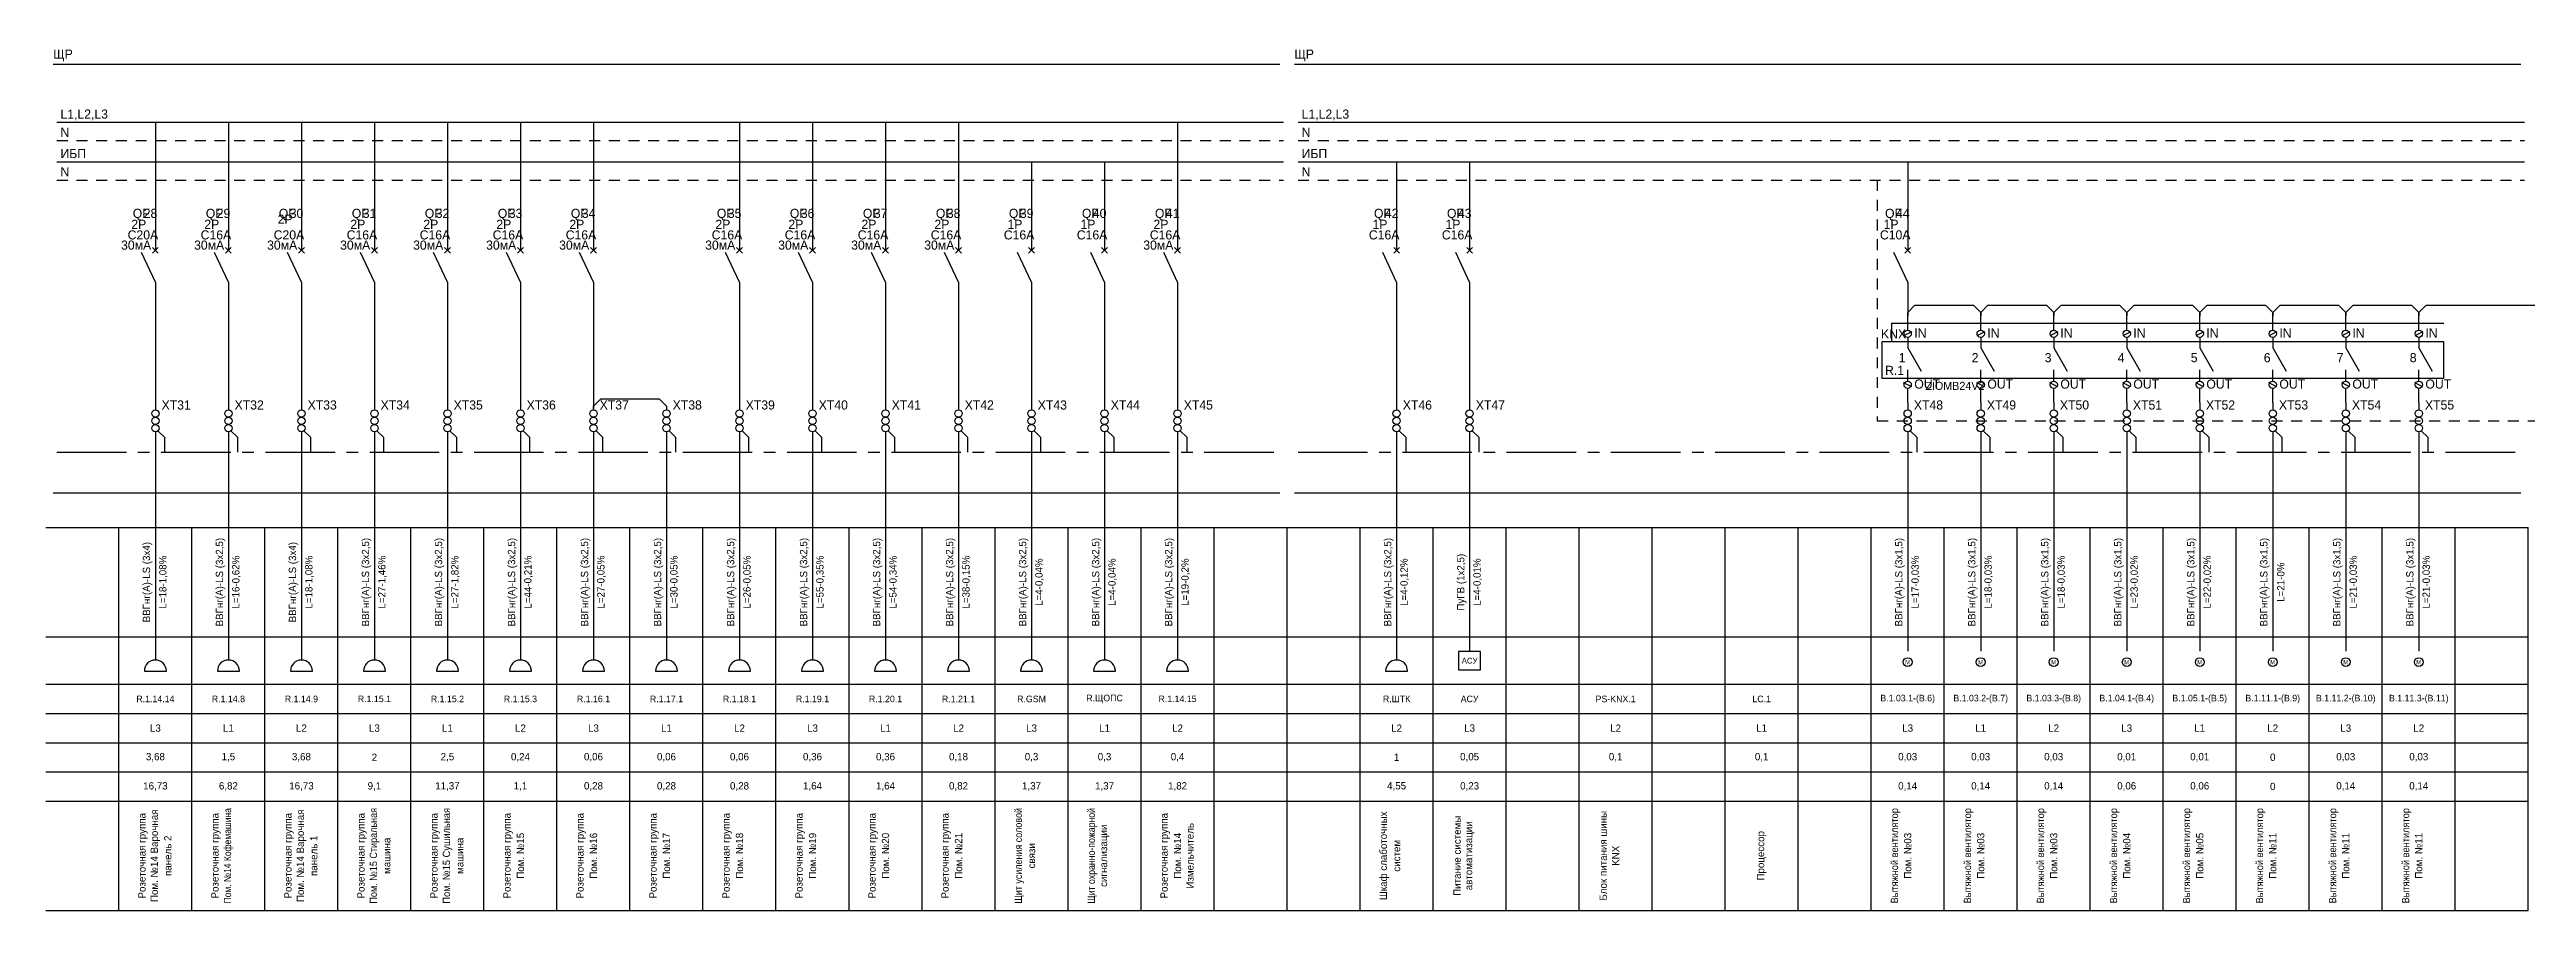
# Model space of a CAD drawing. Header units: millimetres. Extents: x 2497 to 11797, y 1522 to 1758.
# Drawn here: x 3518 to 4197, y 1522 to 1758 of the extents above; entities that cross this region are included whole.
import ezdxf
from ezdxf.enums import TextEntityAlignment as Align

# ---------------------------------------------------------------- set-up
doc = ezdxf.new("R2010")
doc.units = ezdxf.units.MM
doc.linetypes.add('CENTER2', pattern=[28.575, 19.05, -3.175, 3.175, -3.175])
doc.linetypes.add('JIS_02_0.7', pattern=[1.35, 0.75, -0.6])
for name, color, linetype in [('SX_BLOCKS', 7, 'Continuous'), ('SX_BOUND', 8, 'Continuous'), ('SX_KNX', 1, 'Continuous'), ('SX_LINES', 7, 'Continuous'), ('SX_N', 4, 'JIS_02_0.7'), ('SX_PE', 3, 'CENTER2'), ('SX_TABLE', 7, 'Continuous'), ('SX_TEXT', 7, 'Continuous')]:
    doc.layers.add(name, color=color, linetype=linetype)
doc.styles.add('UNC_GOST_Scheme', font='txt')

# ---------------------------------------------------------------- blocks, each defined once
blk = doc.blocks.new('SX_TCOL')
for p, q in [((-10, 105), (10, 105)), ((10, 0), (10, 105)), ((-10, 75), (10, 75)), ((-10, 62), (10, 62)), ((-10, 54), (10, 54)), ((-10, 46), (10, 46)), ((-10, 38), (10, 38)), ((-10, 30), (10, 30)), ((-10, 0), (10, 0))]:
    blk.add_line(p, q)
at = {"style": 'UNC_GOST_Scheme'}
for tag, p in [('CAB1', (-2.2, 90)), ('CAB2', (2.2, 90)), ('NAME1', (-3.4, 15)), ('NAME2', (0, 15)), ('NAME3', (3.4, 15))]:
    blk.add_attdef(tag, text='', height=2, rotation=90, dxfattribs=at).set_placement(p, align=Align.MIDDLE)
for tag, height, p in [('LINE', 1.8, (0, 58)), ('PH', 2, (0, 50)), ('POW', 2, (0, 42)), ('CUR', 2, (0, 34))]:
    blk.add_attdef(tag, text='', height=height, dxfattribs=at).set_placement(p, align=Align.MIDDLE)
blk = doc.blocks.new('SX_QF')
for p, q in [((0, -45), (-3.8, -36.9)), ((-0.8, -37.1), (0.8, -35.5)), ((-0.8, -35.5), (0.8, -37.1)), ((0, -45), (0, -54.3))]:
    blk.add_line(p, q)
at = {"style": 'UNC_GOST_Scheme'}
blk.add_text('QF', height=2.5, dxfattribs=at).set_placement((-6.2, -27.4))
for tag, p in [('N', (-3.2, -27.4)), ('MA', (-9.4, -36.1)), ('A', (-7.6, -33.3)), ('P', (-6.6, -30.4))]:
    blk.add_attdef(tag, p, '', height=2.5, dxfattribs=at)
blk = doc.blocks.new('SX_XT')
at = {"color": 30}
blk.add_circle((0, -1), 1, dxfattribs=at)
at = {"color": 5}
blk.add_circle((0, -3), 1, dxfattribs=at)
at = {"color": 3}
blk.add_circle((0, -5), 1, dxfattribs=at)
at = {"style": 'UNC_GOST_Scheme'}
blk.add_attdef('N', (1.7, 0.1), '', height=2.5, dxfattribs=at)
blk = doc.blocks.new('SX_U_SOCKET')
for p, q in [((0, 0), (0, -3.8)), ((-3, -6.77), (3, -6.77))]:
    blk.add_line(p, q)
blk.add_arc((0, -6.77), 3, 0, 180)
blk = doc.blocks.new('SX_U_BOX')
for p, q in [((3, 2.5), (-3, 2.5)), ((-3, 2.5), (-3, -2.5)), ((0, 6.5), (0, 2.5)), ((3, -2.5), (3, 2.5)), ((-3, -2.5), (3, -2.5))]:
    blk.add_line(p, q)
at = {"style": 'UNC_GOST_Scheme'}
blk.add_attdef('CODE', text='', height=1.6, dxfattribs=at).set_placement((0, 0), align=Align.MIDDLE)
blk = doc.blocks.new('SX_CH')
for p, q in [((0, 19.84), (0, 23.7)), ((1.1, 19.4), (-1.1, 18.28)), ((0, 17.84), (0, 14.96)), ((0, 14.96), (3.69, 8.57)), ((0, 5.86), (0, 8.96)), ((1.1, 4.3), (-1.1, 5.42)), ((0, 0), (0, 3.86))]:
    blk.add_line(p, q)
for centre in [(0, 18.84), (0, 4.86)]:
    blk.add_circle(centre, 1)
at = {"style": 'UNC_GOST_Scheme'}
for s, p in [('IN', (1.82, 17.78)), ('OUT', (1.82, 3.8))]:
    blk.add_text(s, height=2.5, dxfattribs=at).set_placement(p)
blk.add_attdef('CH', text='', height=2.5, dxfattribs=at).set_placement((-0.6, 11.02), align=Align.RIGHT)
blk = doc.blocks.new('SX_U_M')
blk.add_circle((0, 0), 1.2)
at = {"style": 'UNC_GOST_Scheme'}
blk.add_text('M', height=1.2, dxfattribs=at).set_placement((0, 0), align=Align.MIDDLE)

msp = doc.modelspace()

# ---------------------------------------------------------------- linework, layer by layer
at = {"layer": 'SX_BOUND'}
for p, q in [((3519.18, 1754.46), (3855.18, 1754.46)), ((3859.18, 1754.46), (4195.18, 1754.46)), ((3519.18, 1636.96), (3855.18, 1636.96)), ((3859.18, 1636.96), (4195.18, 1636.96))]:
    msp.add_line(p, q, dxfattribs=at)
at = {"layer": 'SX_KNX'}
for p, q in [((4022.88, 1678.37), (4022.88, 1683.46)), ((4022.88, 1683.46), (4174.08, 1683.46))]:
    msp.add_line(p, q, dxfattribs=at)
at = {"layer": 'SX_LINES'}
for p, q in [((3520.18, 1738.51), (3856.18, 1738.51)), ((3547.18, 1738.51), (3547.18, 1703.4)), ((3567.18, 1738.51), (3567.18, 1703.4)), ((3587.18, 1738.51), (3587.18, 1703.4)), ((3607.18, 1738.51), (3607.18, 1703.4)), ((3627.18, 1738.51), (3627.18, 1703.4)), ((3647.18, 1738.51), (3647.18, 1703.4)), ((3667.18, 1738.51), (3667.18, 1703.4)), ((3707.18, 1738.51), (3707.18, 1703.4)), ((3727.18, 1738.51), (3727.18, 1703.4)), ((3747.18, 1738.51), (3747.18, 1703.4)), ((3767.18, 1738.51), (3767.18, 1703.4)), ((3827.18, 1738.51), (3827.18, 1703.4)), ((3860.18, 1738.51), (4196.18, 1738.51)), ((3520.18, 1727.68), (3856.18, 1727.68)), ((3787.18, 1727.68), (3787.18, 1703.4)), ((3807.18, 1727.68), (3807.18, 1703.4)), ((3860.18, 1727.68), (4196.18, 1727.68)), ((3887.18, 1727.68), (3887.18, 1703.4)), ((3907.18, 1727.68), (3907.18, 1703.4)), ((4027.18, 1727.68), (4027.18, 1703.4)), ((3547.18, 1685.42), (3547.18, 1659.68)), ((3567.18, 1685.42), (3567.18, 1659.68)), ((3587.18, 1685.42), (3587.18, 1659.68)), ((3607.18, 1685.42), (3607.18, 1659.68)), ((3627.18, 1685.42), (3627.18, 1659.68)), ((3647.18, 1685.42), (3647.18, 1659.68)), ((3667.18, 1685.42), (3667.18, 1659.68)), ((3707.18, 1685.42), (3707.18, 1659.68)), ((3727.18, 1685.42), (3727.18, 1659.68)), ((3747.18, 1685.42), (3747.18, 1659.68)), ((3767.18, 1685.42), (3767.18, 1659.68)), ((3787.18, 1685.42), (3787.18, 1659.68)), ((3807.18, 1685.42), (3807.18, 1659.68)), ((3827.18, 1685.42), (3827.18, 1659.68)), ((3887.18, 1685.42), (3887.18, 1659.68)), ((3907.18, 1685.42), (3907.18, 1659.68)), ((4027.18, 1686.42), (4029.18, 1688.42)), ((4027.18, 1685.42), (4027.18, 1686.42)), ((4029.18, 1688.42), (4045.18, 1688.42)), ((4045.18, 1688.42), (4047.18, 1686.42)), ((4047.18, 1686.42), (4049.18, 1688.42)), ((4047.18, 1686.42), (4047.18, 1685.42)), ((4047.18, 1685.42), (4047.18, 1686.42)), ((4049.18, 1688.42), (4065.18, 1688.42)), ((4065.18, 1688.42), (4067.18, 1686.42)), ((4067.18, 1686.42), (4069.18, 1688.42)), ((4067.18, 1686.42), (4067.18, 1685.42)), ((4067.18, 1685.42), (4067.18, 1686.42)), ((4069.18, 1688.42), (4085.18, 1688.42)), ((4085.18, 1688.42), (4087.18, 1686.42)), ((4087.18, 1686.42), (4089.18, 1688.42)), ((4087.18, 1686.42), (4087.18, 1685.42)), ((4087.18, 1685.42), (4087.18, 1686.42)), ((4089.18, 1688.42), (4105.18, 1688.42)), ((4105.18, 1688.42), (4107.18, 1686.42)), ((4107.18, 1686.42), (4109.18, 1688.42)), ((4107.18, 1686.42), (4107.18, 1685.42)), ((4107.18, 1685.42), (4107.18, 1686.42)), ((4109.18, 1688.42), (4125.18, 1688.42)), ((4125.18, 1688.42), (4127.18, 1686.42)), ((4127.18, 1686.42), (4129.18, 1688.42)), ((4127.18, 1686.42), (4127.18, 1685.42)), ((4127.18, 1685.42), (4127.18, 1686.42)), ((4129.18, 1688.42), (4145.18, 1688.42)), ((4145.18, 1688.42), (4147.18, 1686.42)), ((4147.18, 1686.42), (4149.18, 1688.42)), ((4147.18, 1686.42), (4147.18, 1685.42)), ((4147.18, 1685.42), (4147.18, 1686.42)), ((4149.18, 1688.42), (4165.18, 1688.42)), ((4165.18, 1688.42), (4167.18, 1686.42)), ((4167.18, 1686.42), (4169.18, 1688.42)), ((4167.18, 1686.42), (4167.18, 1685.42)), ((4167.18, 1685.42), (4167.18, 1686.42)), ((4169.18, 1688.42), (4205.18, 1688.42)), ((4174.08, 1678.37), (4020.08, 1678.37)), ((4020.08, 1678.37), (4020.08, 1668.37)), ((4174.08, 1668.37), (4174.08, 1678.37)), ((3667.18, 1660.68), (3669.18, 1662.68)), ((3669.18, 1662.68), (3685.18, 1662.68)), ((3685.18, 1662.68), (3687.18, 1660.68)), ((4020.08, 1668.37), (4174.08, 1668.37)), ((3667.18, 1659.68), (3667.18, 1660.68)), ((3687.18, 1660.68), (3687.18, 1659.68)), ((4027.18, 1661.72), (4027.18, 1659.68)), ((4047.18, 1661.72), (4047.18, 1659.68)), ((4067.18, 1661.72), (4067.18, 1659.68)), ((4087.18, 1661.72), (4087.18, 1659.68)), ((4107.18, 1661.72), (4107.18, 1659.68)), ((4127.18, 1661.72), (4127.18, 1659.68)), ((4147.18, 1661.72), (4147.18, 1659.68)), ((4167.18, 1661.72), (4167.18, 1659.68)), ((3547.18, 1653.68), (3547.18, 1594.87)), ((3567.18, 1653.68), (3567.18, 1594.87)), ((3587.18, 1653.68), (3587.18, 1594.87)), ((3607.18, 1653.68), (3607.18, 1594.87)), ((3627.18, 1653.68), (3627.18, 1594.87)), ((3647.18, 1653.68), (3647.18, 1594.87)), ((3667.18, 1653.68), (3667.18, 1594.87)), ((3687.18, 1653.68), (3687.18, 1594.87)), ((3707.18, 1653.68), (3707.18, 1594.87)), ((3727.18, 1653.68), (3727.18, 1594.87)), ((3747.18, 1653.68), (3747.18, 1594.87)), ((3767.18, 1653.68), (3767.18, 1594.87)), ((3787.18, 1653.68), (3787.18, 1594.87)), ((3807.18, 1653.68), (3807.18, 1594.87)), ((3827.18, 1653.68), (3827.18, 1594.87)), ((3887.18, 1653.68), (3887.18, 1594.87)), ((3907.18, 1653.68), (3907.18, 1597.46)), ((4027.18, 1653.68), (4027.18, 1593.56)), ((4047.18, 1653.68), (4047.18, 1593.56)), ((4067.18, 1653.68), (4067.18, 1593.56)), ((4087.18, 1653.68), (4087.18, 1593.56)), ((4107.18, 1653.68), (4107.18, 1593.56)), ((4127.18, 1653.68), (4127.18, 1593.56)), ((4147.18, 1653.68), (4147.18, 1593.56)), ((4167.18, 1653.68), (4167.18, 1593.56))]:
    msp.add_line(p, q, dxfattribs=at)
at = {"layer": 'SX_N', "ltscale": 4}
for p, q in [((3520.18, 1733.51), (3856.18, 1733.51)), ((3860.18, 1733.51), (4196.18, 1733.51)), ((3520.18, 1722.68), (3856.18, 1722.68)), ((3860.18, 1722.68), (4196.18, 1722.68)), ((4018.82, 1722.68), (4018.82, 1656.68)), ((4018.82, 1656.68), (4247.18, 1656.68))]:
    msp.add_line(p, q, dxfattribs=at)
at = {"layer": 'SX_PE'}
for p, q in [((3547.88, 1653.98), (3549.68, 1652.18)), ((3549.68, 1652.18), (3549.68, 1648.06)), ((3567.88, 1653.98), (3569.68, 1652.18)), ((3569.68, 1652.18), (3569.68, 1648.06)), ((3587.88, 1653.98), (3589.68, 1652.18)), ((3589.68, 1652.18), (3589.68, 1648.06)), ((3607.88, 1653.98), (3609.68, 1652.18)), ((3609.68, 1652.18), (3609.68, 1648.06)), ((3627.88, 1653.98), (3629.68, 1652.18)), ((3629.68, 1652.18), (3629.68, 1648.06)), ((3647.88, 1653.98), (3649.68, 1652.18)), ((3649.68, 1652.18), (3649.68, 1648.06)), ((3667.88, 1653.98), (3669.68, 1652.18)), ((3669.68, 1652.18), (3669.68, 1648.06)), ((3687.88, 1653.98), (3689.68, 1652.18)), ((3689.68, 1652.18), (3689.68, 1648.06)), ((3707.88, 1653.98), (3709.68, 1652.18)), ((3709.68, 1652.18), (3709.68, 1648.06)), ((3727.88, 1653.98), (3729.68, 1652.18)), ((3729.68, 1652.18), (3729.68, 1648.06)), ((3747.88, 1653.98), (3749.68, 1652.18)), ((3749.68, 1652.18), (3749.68, 1648.06)), ((3767.88, 1653.98), (3769.68, 1652.18)), ((3769.68, 1652.18), (3769.68, 1648.06)), ((3787.88, 1653.98), (3789.68, 1652.18)), ((3789.68, 1652.18), (3789.68, 1648.06)), ((3807.88, 1653.98), (3809.68, 1652.18)), ((3809.68, 1652.18), (3809.68, 1648.06)), ((3827.88, 1653.98), (3829.68, 1652.18)), ((3829.68, 1652.18), (3829.68, 1648.06)), ((3887.88, 1653.98), (3889.68, 1652.18)), ((3889.68, 1652.18), (3889.68, 1648.06)), ((3907.88, 1653.98), (3909.68, 1652.18)), ((3909.68, 1652.18), (3909.68, 1648.06)), ((4027.88, 1653.98), (4029.68, 1652.18)), ((4029.68, 1652.18), (4029.68, 1648.06)), ((4047.88, 1653.98), (4049.68, 1652.18)), ((4049.68, 1652.18), (4049.68, 1648.06)), ((4067.88, 1653.98), (4069.68, 1652.18)), ((4069.68, 1652.18), (4069.68, 1648.06)), ((4087.88, 1653.98), (4089.68, 1652.18)), ((4089.68, 1652.18), (4089.68, 1648.06)), ((4107.88, 1653.98), (4109.68, 1652.18)), ((4109.68, 1652.18), (4109.68, 1648.06)), ((4127.88, 1653.98), (4129.68, 1652.18)), ((4129.68, 1652.18), (4129.68, 1648.06)), ((4147.88, 1653.98), (4149.68, 1652.18)), ((4149.68, 1652.18), (4149.68, 1648.06)), ((4167.88, 1653.98), (4169.68, 1652.18)), ((4169.68, 1652.18), (4169.68, 1648.06)), ((3520.18, 1648.06), (3856.18, 1648.06)), ((3860.18, 1648.06), (4196.18, 1648.06))]:
    msp.add_line(p, q, dxfattribs=at)

# ---------------------------------------------------------------- block references
at = {"layer": 'SX_BLOCKS'}
for name, p, values in [('SX_QF', (3547.18, 1739.7), {'N': '28', 'P': '2P', 'A': 'С20А', 'MA': '30мА'}), ('SX_QF', (3567.18, 1739.7), {'N': '29', 'P': '2P', 'A': 'С16А', 'MA': '30мА'}), ('SX_QF', (3607.18, 1739.7), {'N': '31', 'P': '2P', 'A': 'С16А', 'MA': '30мА'}), ('SX_QF', (3627.18, 1739.7), {'N': '32', 'P': '2P', 'A': 'С16А', 'MA': '30мА'}), ('SX_QF', (3647.18, 1739.7), {'N': '33', 'P': '2P', 'A': 'С16А', 'MA': '30мА'}), ('SX_QF', (3667.18, 1739.7), {'N': '34', 'P': '2P', 'A': 'С16А', 'MA': '30мА'}), ('SX_QF', (3707.18, 1739.7), {'N': '35', 'P': '2P', 'A': 'С16А', 'MA': '30мА'}), ('SX_QF', (3727.18, 1739.7), {'N': '36', 'P': '2P', 'A': 'С16А', 'MA': '30мА'}), ('SX_QF', (3747.18, 1739.7), {'N': '37', 'P': '2P', 'A': 'С16А', 'MA': '30мА'}), ('SX_QF', (3767.18, 1739.7), {'N': '38', 'P': '2P', 'A': 'С16А', 'MA': '30мА'}), ('SX_QF', (3787.18, 1739.7), {'N': '39', 'P': '1P', 'A': 'С16А'}), ('SX_QF', (3807.18, 1739.7), {'N': '40', 'P': '1P', 'A': 'С16А'}), ('SX_QF', (3827.18, 1739.7), {'N': '41', 'P': '2P', 'A': 'С16А', 'MA': '30мА'}), ('SX_QF', (3887.18, 1739.7), {'N': '42', 'P': '1P', 'A': 'С16А'}), ('SX_QF', (3907.18, 1739.7), {'N': '43', 'P': '1P', 'A': 'С16А'}), ('SX_QF', (4027.18, 1739.7), {'N': '44', 'P': '1P', 'A': 'С10А'}), ('SX_CH', (4027.18, 1661.72), {'CH': '1'}), ('SX_CH', (4047.18, 1661.72), {'CH': '2'}), ('SX_CH', (4067.18, 1661.72), {'CH': '3'}), ('SX_CH', (4087.18, 1661.72), {'CH': '4'}), ('SX_CH', (4107.18, 1661.72), {'CH': '5'}), ('SX_CH', (4127.18, 1661.72), {'CH': '6'}), ('SX_CH', (4147.18, 1661.72), {'CH': '7'}), ('SX_CH', (4167.18, 1661.72), {'CH': '8'}), ('SX_XT', (3547.18, 1659.68), {'N': 'XT31'}), ('SX_XT', (3567.18, 1659.68), {'N': 'XT32'}), ('SX_XT', (3587.18, 1659.68), {'N': 'XT33'}), ('SX_XT', (3607.18, 1659.68), {'N': 'XT34'}), ('SX_XT', (3627.18, 1659.68), {'N': 'XT35'}), ('SX_XT', (3647.18, 1659.68), {'N': 'XT36'}), ('SX_XT', (3667.18, 1659.68), {'N': 'XT37'}), ('SX_XT', (3687.18, 1659.68), {'N': 'XT38'}), ('SX_XT', (3707.18, 1659.68), {'N': 'XT39'}), ('SX_XT', (3727.18, 1659.68), {'N': 'XT40'}), ('SX_XT', (3747.18, 1659.68), {'N': 'XT41'}), ('SX_XT', (3767.18, 1659.68), {'N': 'XT42'}), ('SX_XT', (3787.18, 1659.68), {'N': 'XT43'}), ('SX_XT', (3807.18, 1659.68), {'N': 'XT44'}), ('SX_XT', (3827.18, 1659.68), {'N': 'XT45'}), ('SX_XT', (3887.18, 1659.68), {'N': 'XT46'}), ('SX_XT', (3907.18, 1659.68), {'N': 'XT47'}), ('SX_XT', (4027.18, 1659.68), {'N': 'XT48'}), ('SX_XT', (4047.18, 1659.68), {'N': 'XT49'}), ('SX_XT', (4067.18, 1659.68), {'N': 'XT50'}), ('SX_XT', (4087.18, 1659.68), {'N': 'XT51'}), ('SX_XT', (4107.18, 1659.68), {'N': 'XT52'}), ('SX_XT', (4127.18, 1659.68), {'N': 'XT53'}), ('SX_XT', (4147.18, 1659.68), {'N': 'XT54'}), ('SX_XT', (4167.18, 1659.68), {'N': 'XT55'})]:
    msp.add_blockref(name, p, dxfattribs=at).add_auto_attribs(values)
ref = msp.add_blockref('SX_QF', (3587.18, 1739.7), dxfattribs=at)
ref.add_attrib('N', '30', (3583.98, 1712.3), dxfattribs={"layer": '0', "height": 2.5, "style": 'UNC_GOST_Scheme'})
ref.add_attrib('P', '2P', (3580.68, 1710.7), dxfattribs={"layer": '0', "height": 2.5, "style": 'UNC_GOST_Scheme'})
ref.add_attrib('A', 'С20А', (3579.58, 1706.4), dxfattribs={"layer": '0', "height": 2.5, "style": 'UNC_GOST_Scheme'})
ref.add_attrib('MA', '30мА', (3577.78, 1703.6), dxfattribs={"layer": '0', "height": 2.5, "style": 'UNC_GOST_Scheme'})
for p in [(3547.18, 1594.87), (3567.18, 1594.87), (3587.18, 1594.87), (3607.18, 1594.87), (3627.18, 1594.87), (3647.18, 1594.87), (3667.18, 1594.87), (3687.18, 1594.87), (3707.18, 1594.87), (3727.18, 1594.87), (3747.18, 1594.87), (3767.18, 1594.87), (3787.18, 1594.87), (3807.18, 1594.87), (3827.18, 1594.87), (3887.18, 1594.87)]:
    msp.add_blockref('SX_U_SOCKET', p, dxfattribs=at)
at = {"layer": 'SX_BLOCKS', "color": 244, "true_color": 0x991b1e}
msp.add_blockref('SX_U_BOX', (3907.18, 1590.96), dxfattribs=at).add_auto_attribs({'CODE': 'АСУ'})
for p in [(4027.18, 1590.56), (4047.18, 1590.56), (4067.18, 1590.56), (4087.18, 1590.56), (4107.18, 1590.56), (4127.18, 1590.56), (4147.18, 1590.56), (4167.18, 1590.56)]:
    msp.add_blockref('SX_U_M', p, dxfattribs=at)
at = {"layer": 'SX_TABLE'}
for p in [(3527.18, 1522.46), (3847.18, 1522.46), (3867.18, 1522.46), (3927.18, 1522.46), (3967.18, 1522.46), (4007.18, 1522.46), (4187.18, 1522.46)]:
    msp.add_blockref('SX_TCOL', p, dxfattribs=at)
for p, values in [((3547.18, 1522.46), {'NAME1': 'Розеточная группа', 'NAME2': 'Пом. №14 Варочная', 'NAME3': 'панель 2', 'CUR': '16,73', 'POW': '3,68', 'PH': 'L3', 'LINE': 'R.1.14.14', 'CAB1': 'ВВГнг(А)-LS (3х4)', 'CAB2': 'L=18-1,08%'}), ((3587.18, 1522.46), {'NAME1': 'Розеточная группа', 'NAME2': 'Пом. №14 Варочная', 'NAME3': 'панель 1', 'CUR': '16,73', 'POW': '3,68', 'PH': 'L2', 'LINE': 'R.1.14.9', 'CAB1': 'ВВГнг(А)-LS (3х4)', 'CAB2': 'L=18-1,08%'}), ((3647.18, 1522.46), {'NAME1': 'Розеточная группа', 'NAME2': 'Пом. №15', 'CUR': '1,1', 'POW': '0,24', 'PH': 'L2', 'LINE': 'R.1.15.3', 'CAB1': 'ВВГнг(А)-LS (3х2,5)', 'CAB2': 'L=44-0,21%'}), ((3667.18, 1522.46), {'NAME1': 'Розеточная группа', 'NAME2': 'Пом. №16', 'CUR': '0,28', 'POW': '0,06', 'PH': 'L3', 'LINE': 'R.1.16.1', 'CAB1': 'ВВГнг(А)-LS (3х2,5)', 'CAB2': 'L=27-0,05%'}), ((3687.18, 1522.46), {'NAME1': 'Розеточная группа', 'NAME2': 'Пом. №17', 'CUR': '0,28', 'POW': '0,06', 'PH': 'L1', 'LINE': 'R.1.17.1', 'CAB1': 'ВВГнг(А)-LS (3х2,5)', 'CAB2': 'L=30-0,05%'}), ((3707.18, 1522.46), {'NAME1': 'Розеточная группа', 'NAME2': 'Пом. №18', 'CUR': '0,28', 'POW': '0,06', 'PH': 'L2', 'LINE': 'R.1.18.1', 'CAB1': 'ВВГнг(А)-LS (3х2,5)', 'CAB2': 'L=26-0,05%'}), ((3727.18, 1522.46), {'NAME1': 'Розеточная группа', 'NAME2': 'Пом. №19', 'CUR': '1,64', 'POW': '0,36', 'PH': 'L3', 'LINE': 'R.1.19.1', 'CAB1': 'ВВГнг(А)-LS (3х2,5)', 'CAB2': 'L=55-0,35%'}), ((3747.18, 1522.46), {'NAME1': 'Розеточная группа', 'NAME2': 'Пом. №20', 'CUR': '1,64', 'POW': '0,36', 'PH': 'L1', 'LINE': 'R.1.20.1', 'CAB1': 'ВВГнг(А)-LS (3х2,5)', 'CAB2': 'L=54-0,34%'}), ((3767.18, 1522.46), {'NAME1': 'Розеточная группа', 'NAME2': 'Пом. №21', 'CUR': '0,82', 'POW': '0,18', 'PH': 'L2', 'LINE': 'R.1.21.1', 'CAB1': 'ВВГнг(А)-LS (3х2,5)', 'CAB2': 'L=38-0,15%'}), ((3827.18, 1522.46), {'NAME1': 'Розеточная группа', 'NAME2': 'Пом. №14', 'NAME3': 'Измельчитель', 'CUR': '1,82', 'POW': '0,4', 'PH': 'L2', 'LINE': 'R.1.14.15', 'CAB1': 'ВВГнг(А)-LS (3х2,5)', 'CAB2': 'L=19-0,2%'}), ((3887.18, 1522.46), {'NAME1': 'Шкаф слаботочных', 'NAME2': 'систем', 'CUR': '4,55', 'POW': '1', 'PH': 'L2', 'LINE': 'R.ШТК', 'CAB1': 'ВВГнг(А)-LS (3х2,5)', 'CAB2': 'L=4-0,12%'}), ((3907.18, 1522.46), {'NAME1': 'Питание системы', 'NAME2': 'автоматизации', 'CUR': '0,23', 'POW': '0,05', 'PH': 'L3', 'LINE': 'АСУ', 'CAB1': 'ПуГВ (1х2,5)', 'CAB2': 'L=4-0,01%'}), ((3947.18, 1522.46), {'NAME1': 'Блок питания шины', 'NAME2': 'KNX', 'POW': '0,1', 'PH': 'L2', 'LINE': 'PS-KNX.1'}), ((3987.18, 1522.46), {'NAME2': 'Процессор', 'POW': '0,1', 'PH': 'L1', 'LINE': 'LC.1'})]:
    msp.add_blockref('SX_TCOL', p, dxfattribs=at).add_auto_attribs(values)
ref = msp.add_blockref('SX_TCOL', (3567.18, 1522.46), dxfattribs=at)
ref.add_attrib('NAME1', 'Розеточная группа', dxfattribs={"layer": '0', "height": 2, "rotation": 90, "style": 'UNC_GOST_Scheme'}).set_placement((3563.78, 1537.46), align=Align.MIDDLE)
ref.add_attrib('NAME2', 'Пом. №14 Кофемашина', dxfattribs={"layer": '0', "height": 2, "rotation": 90, "style": 'UNC_GOST_Scheme', "width": 0.871313}).set_placement((3567.18, 1537.46), align=Align.MIDDLE)
ref.add_attrib('CUR', '6,82', dxfattribs={"layer": '0', "height": 2, "style": 'UNC_GOST_Scheme'}).set_placement((3567.18, 1556.46), align=Align.MIDDLE)
ref.add_attrib('POW', '1,5', dxfattribs={"layer": '0', "height": 2, "style": 'UNC_GOST_Scheme'}).set_placement((3567.18, 1564.46), align=Align.MIDDLE)
ref.add_attrib('PH', 'L1', dxfattribs={"layer": '0', "height": 2, "style": 'UNC_GOST_Scheme'}).set_placement((3567.18, 1572.46), align=Align.MIDDLE)
ref.add_attrib('LINE', 'R.1.14.8', dxfattribs={"layer": '0', "height": 1.8, "style": 'UNC_GOST_Scheme'}).set_placement((3567.18, 1580.46), align=Align.MIDDLE)
ref.add_attrib('CAB1', 'ВВГнг(А)-LS (3х2,5)', dxfattribs={"layer": '0', "height": 2, "rotation": 90, "style": 'UNC_GOST_Scheme'}).set_placement((3564.98, 1612.46), align=Align.MIDDLE)
ref.add_attrib('CAB2', 'L=16-0,62%', dxfattribs={"layer": '0', "height": 2, "rotation": 90, "style": 'UNC_GOST_Scheme'}).set_placement((3569.38, 1612.46), align=Align.MIDDLE)
ref = msp.add_blockref('SX_TCOL', (3607.18, 1522.46), dxfattribs=at)
ref.add_attrib('NAME1', 'Розеточная группа', dxfattribs={"layer": '0', "height": 2, "rotation": 90, "style": 'UNC_GOST_Scheme'}).set_placement((3603.78, 1537.46), align=Align.MIDDLE)
ref.add_attrib('NAME2', 'Пом. №15 Стиральная', dxfattribs={"layer": '0', "height": 2, "rotation": 90, "style": 'UNC_GOST_Scheme', "width": 0.925548}).set_placement((3607.18, 1537.46), align=Align.MIDDLE)
ref.add_attrib('NAME3', 'машина', dxfattribs={"layer": '0', "height": 2, "rotation": 90, "style": 'UNC_GOST_Scheme'}).set_placement((3610.58, 1537.46), align=Align.MIDDLE)
ref.add_attrib('CUR', '9,1', dxfattribs={"layer": '0', "height": 2, "style": 'UNC_GOST_Scheme'}).set_placement((3607.18, 1556.46), align=Align.MIDDLE)
ref.add_attrib('POW', '2', dxfattribs={"layer": '0', "height": 2, "style": 'UNC_GOST_Scheme'}).set_placement((3607.18, 1564.46), align=Align.MIDDLE)
ref.add_attrib('PH', 'L3', dxfattribs={"layer": '0', "height": 2, "style": 'UNC_GOST_Scheme'}).set_placement((3607.18, 1572.46), align=Align.MIDDLE)
ref.add_attrib('LINE', 'R.1.15.1', dxfattribs={"layer": '0', "height": 1.8, "style": 'UNC_GOST_Scheme'}).set_placement((3607.18, 1580.46), align=Align.MIDDLE)
ref.add_attrib('CAB1', 'ВВГнг(А)-LS (3х2,5)', dxfattribs={"layer": '0', "height": 2, "rotation": 90, "style": 'UNC_GOST_Scheme'}).set_placement((3604.98, 1612.46), align=Align.MIDDLE)
ref.add_attrib('CAB2', 'L=27-1,46%', dxfattribs={"layer": '0', "height": 2, "rotation": 90, "style": 'UNC_GOST_Scheme'}).set_placement((3609.38, 1612.46), align=Align.MIDDLE)
ref = msp.add_blockref('SX_TCOL', (3627.18, 1522.46), dxfattribs=at)
ref.add_attrib('NAME1', 'Розеточная группа', dxfattribs={"layer": '0', "height": 2, "rotation": 90, "style": 'UNC_GOST_Scheme'}).set_placement((3623.78, 1537.46), align=Align.MIDDLE)
ref.add_attrib('NAME2', 'Пом. №15 Сушильная', dxfattribs={"layer": '0', "height": 2, "rotation": 90, "style": 'UNC_GOST_Scheme', "width": 0.949938}).set_placement((3627.18, 1537.46), align=Align.MIDDLE)
ref.add_attrib('NAME3', 'машина', dxfattribs={"layer": '0', "height": 2, "rotation": 90, "style": 'UNC_GOST_Scheme'}).set_placement((3630.58, 1537.46), align=Align.MIDDLE)
ref.add_attrib('CUR', '11,37', dxfattribs={"layer": '0', "height": 2, "style": 'UNC_GOST_Scheme'}).set_placement((3627.18, 1556.46), align=Align.MIDDLE)
ref.add_attrib('POW', '2,5', dxfattribs={"layer": '0', "height": 2, "style": 'UNC_GOST_Scheme'}).set_placement((3627.18, 1564.46), align=Align.MIDDLE)
ref.add_attrib('PH', 'L1', dxfattribs={"layer": '0', "height": 2, "style": 'UNC_GOST_Scheme'}).set_placement((3627.18, 1572.46), align=Align.MIDDLE)
ref.add_attrib('LINE', 'R.1.15.2', dxfattribs={"layer": '0', "height": 1.8, "style": 'UNC_GOST_Scheme'}).set_placement((3627.18, 1580.46), align=Align.MIDDLE)
ref.add_attrib('CAB1', 'ВВГнг(А)-LS (3х2,5)', dxfattribs={"layer": '0', "height": 2, "rotation": 90, "style": 'UNC_GOST_Scheme'}).set_placement((3624.98, 1612.46), align=Align.MIDDLE)
ref.add_attrib('CAB2', 'L=27-1,82%', dxfattribs={"layer": '0', "height": 2, "rotation": 90, "style": 'UNC_GOST_Scheme'}).set_placement((3629.38, 1612.46), align=Align.MIDDLE)
ref = msp.add_blockref('SX_TCOL', (3787.18, 1522.46), dxfattribs=at)
ref.add_attrib('NAME1', 'Щит усиления соловой', dxfattribs={"layer": '0', "height": 2, "rotation": 90, "style": 'UNC_GOST_Scheme', "width": 0.91536}).set_placement((3783.78, 1537.46), align=Align.MIDDLE)
ref.add_attrib('NAME2', 'связи', dxfattribs={"layer": '0', "height": 2, "rotation": 90, "style": 'UNC_GOST_Scheme'}).set_placement((3787.18, 1537.46), align=Align.MIDDLE)
ref.add_attrib('CUR', '1,37', dxfattribs={"layer": '0', "height": 2, "style": 'UNC_GOST_Scheme'}).set_placement((3787.18, 1556.46), align=Align.MIDDLE)
ref.add_attrib('POW', '0,3', dxfattribs={"layer": '0', "height": 2, "style": 'UNC_GOST_Scheme'}).set_placement((3787.18, 1564.46), align=Align.MIDDLE)
ref.add_attrib('PH', 'L3', dxfattribs={"layer": '0', "height": 2, "style": 'UNC_GOST_Scheme'}).set_placement((3787.18, 1572.46), align=Align.MIDDLE)
ref.add_attrib('LINE', 'R.GSM', dxfattribs={"layer": '0', "height": 1.8, "style": 'UNC_GOST_Scheme'}).set_placement((3787.18, 1580.46), align=Align.MIDDLE)
ref.add_attrib('CAB1', 'ВВГнг(А)-LS (3х2,5)', dxfattribs={"layer": '0', "height": 2, "rotation": 90, "style": 'UNC_GOST_Scheme'}).set_placement((3784.98, 1612.46), align=Align.MIDDLE)
ref.add_attrib('CAB2', 'L=4-0,04%', dxfattribs={"layer": '0', "height": 2, "rotation": 90, "style": 'UNC_GOST_Scheme'}).set_placement((3789.38, 1612.46), align=Align.MIDDLE)
ref = msp.add_blockref('SX_TCOL', (3807.18, 1522.46), dxfattribs=at)
ref.add_attrib('NAME1', 'Щит охранно-пожарной', dxfattribs={"layer": '0', "height": 2, "rotation": 90, "style": 'UNC_GOST_Scheme', "width": 0.895196}).set_placement((3803.78, 1537.46), align=Align.MIDDLE)
ref.add_attrib('NAME2', 'сигнализации', dxfattribs={"layer": '0', "height": 2, "rotation": 90, "style": 'UNC_GOST_Scheme'}).set_placement((3807.18, 1537.46), align=Align.MIDDLE)
ref.add_attrib('CUR', '1,37', dxfattribs={"layer": '0', "height": 2, "style": 'UNC_GOST_Scheme'}).set_placement((3807.18, 1556.46), align=Align.MIDDLE)
ref.add_attrib('POW', '0,3', dxfattribs={"layer": '0', "height": 2, "style": 'UNC_GOST_Scheme'}).set_placement((3807.18, 1564.46), align=Align.MIDDLE)
ref.add_attrib('PH', 'L1', dxfattribs={"layer": '0', "height": 2, "style": 'UNC_GOST_Scheme'}).set_placement((3807.18, 1572.46), align=Align.MIDDLE)
ref.add_attrib('LINE', 'R.ЩОПС', dxfattribs={"layer": '0', "height": 1.8, "style": 'UNC_GOST_Scheme'}).set_placement((3807.18, 1580.46), align=Align.MIDDLE)
ref.add_attrib('CAB1', 'ВВГнг(А)-LS (3х2,5)', dxfattribs={"layer": '0', "height": 2, "rotation": 90, "style": 'UNC_GOST_Scheme'}).set_placement((3804.98, 1612.46), align=Align.MIDDLE)
ref.add_attrib('CAB2', 'L=4-0,04%', dxfattribs={"layer": '0', "height": 2, "rotation": 90, "style": 'UNC_GOST_Scheme'}).set_placement((3809.38, 1612.46), align=Align.MIDDLE)
ref = msp.add_blockref('SX_TCOL', (4027.18, 1522.46), dxfattribs=at)
ref.add_attrib('NAME1', 'Вытяжной вентилятор', dxfattribs={"layer": '0', "height": 2, "rotation": 90, "style": 'UNC_GOST_Scheme', "width": 0.943957}).set_placement((4023.78, 1537.46), align=Align.MIDDLE)
ref.add_attrib('NAME2', 'Пом. №03', dxfattribs={"layer": '0', "height": 2, "rotation": 90, "style": 'UNC_GOST_Scheme'}).set_placement((4027.18, 1537.46), align=Align.MIDDLE)
ref.add_attrib('CUR', '0,14', dxfattribs={"layer": '0', "height": 2, "style": 'UNC_GOST_Scheme'}).set_placement((4027.18, 1556.46), align=Align.MIDDLE)
ref.add_attrib('POW', '0,03', dxfattribs={"layer": '0', "height": 2, "style": 'UNC_GOST_Scheme'}).set_placement((4027.18, 1564.46), align=Align.MIDDLE)
ref.add_attrib('PH', 'L3', dxfattribs={"layer": '0', "height": 2, "style": 'UNC_GOST_Scheme'}).set_placement((4027.18, 1572.46), align=Align.MIDDLE)
ref.add_attrib('LINE', 'В.1.03.1-(В.6)', dxfattribs={"layer": '0', "height": 1.8, "style": 'UNC_GOST_Scheme'}).set_placement((4027.18, 1580.46), align=Align.MIDDLE)
ref.add_attrib('CAB1', 'ВВГнг(А)-LS (3х1,5)', dxfattribs={"layer": '0', "height": 2, "rotation": 90, "style": 'UNC_GOST_Scheme'}).set_placement((4024.98, 1612.46), align=Align.MIDDLE)
ref.add_attrib('CAB2', 'L=17-0,03%', dxfattribs={"layer": '0', "height": 2, "rotation": 90, "style": 'UNC_GOST_Scheme'}).set_placement((4029.38, 1612.46), align=Align.MIDDLE)
ref = msp.add_blockref('SX_TCOL', (4047.18, 1522.46), dxfattribs=at)
ref.add_attrib('NAME1', 'Вытяжной вентилятор', dxfattribs={"layer": '0', "height": 2, "rotation": 90, "style": 'UNC_GOST_Scheme', "width": 0.943957}).set_placement((4043.78, 1537.46), align=Align.MIDDLE)
ref.add_attrib('NAME2', 'Пом. №03', dxfattribs={"layer": '0', "height": 2, "rotation": 90, "style": 'UNC_GOST_Scheme'}).set_placement((4047.18, 1537.46), align=Align.MIDDLE)
ref.add_attrib('CUR', '0,14', dxfattribs={"layer": '0', "height": 2, "style": 'UNC_GOST_Scheme'}).set_placement((4047.18, 1556.46), align=Align.MIDDLE)
ref.add_attrib('POW', '0,03', dxfattribs={"layer": '0', "height": 2, "style": 'UNC_GOST_Scheme'}).set_placement((4047.18, 1564.46), align=Align.MIDDLE)
ref.add_attrib('PH', 'L1', dxfattribs={"layer": '0', "height": 2, "style": 'UNC_GOST_Scheme'}).set_placement((4047.18, 1572.46), align=Align.MIDDLE)
ref.add_attrib('LINE', 'В.1.03.2-(В.7)', dxfattribs={"layer": '0', "height": 1.8, "style": 'UNC_GOST_Scheme'}).set_placement((4047.18, 1580.46), align=Align.MIDDLE)
ref.add_attrib('CAB1', 'ВВГнг(А)-LS (3х1,5)', dxfattribs={"layer": '0', "height": 2, "rotation": 90, "style": 'UNC_GOST_Scheme'}).set_placement((4044.98, 1612.46), align=Align.MIDDLE)
ref.add_attrib('CAB2', 'L=18-0,03%', dxfattribs={"layer": '0', "height": 2, "rotation": 90, "style": 'UNC_GOST_Scheme'}).set_placement((4049.38, 1612.46), align=Align.MIDDLE)
ref = msp.add_blockref('SX_TCOL', (4067.18, 1522.46), dxfattribs=at)
ref.add_attrib('NAME1', 'Вытяжной вентилятор', dxfattribs={"layer": '0', "height": 2, "rotation": 90, "style": 'UNC_GOST_Scheme', "width": 0.943957}).set_placement((4063.78, 1537.46), align=Align.MIDDLE)
ref.add_attrib('NAME2', 'Пом. №03', dxfattribs={"layer": '0', "height": 2, "rotation": 90, "style": 'UNC_GOST_Scheme'}).set_placement((4067.18, 1537.46), align=Align.MIDDLE)
ref.add_attrib('CUR', '0,14', dxfattribs={"layer": '0', "height": 2, "style": 'UNC_GOST_Scheme'}).set_placement((4067.18, 1556.46), align=Align.MIDDLE)
ref.add_attrib('POW', '0,03', dxfattribs={"layer": '0', "height": 2, "style": 'UNC_GOST_Scheme'}).set_placement((4067.18, 1564.46), align=Align.MIDDLE)
ref.add_attrib('PH', 'L2', dxfattribs={"layer": '0', "height": 2, "style": 'UNC_GOST_Scheme'}).set_placement((4067.18, 1572.46), align=Align.MIDDLE)
ref.add_attrib('LINE', 'В.1.03.3-(В.8)', dxfattribs={"layer": '0', "height": 1.8, "style": 'UNC_GOST_Scheme'}).set_placement((4067.18, 1580.46), align=Align.MIDDLE)
ref.add_attrib('CAB1', 'ВВГнг(А)-LS (3х1,5)', dxfattribs={"layer": '0', "height": 2, "rotation": 90, "style": 'UNC_GOST_Scheme'}).set_placement((4064.98, 1612.46), align=Align.MIDDLE)
ref.add_attrib('CAB2', 'L=18-0,03%', dxfattribs={"layer": '0', "height": 2, "rotation": 90, "style": 'UNC_GOST_Scheme'}).set_placement((4069.38, 1612.46), align=Align.MIDDLE)
ref = msp.add_blockref('SX_TCOL', (4087.18, 1522.46), dxfattribs=at)
ref.add_attrib('NAME1', 'Вытяжной вентилятор', dxfattribs={"layer": '0', "height": 2, "rotation": 90, "style": 'UNC_GOST_Scheme', "width": 0.943957}).set_placement((4083.78, 1537.46), align=Align.MIDDLE)
ref.add_attrib('NAME2', 'Пом. №04', dxfattribs={"layer": '0', "height": 2, "rotation": 90, "style": 'UNC_GOST_Scheme'}).set_placement((4087.18, 1537.46), align=Align.MIDDLE)
ref.add_attrib('CUR', '0,06', dxfattribs={"layer": '0', "height": 2, "style": 'UNC_GOST_Scheme'}).set_placement((4087.18, 1556.46), align=Align.MIDDLE)
ref.add_attrib('POW', '0,01', dxfattribs={"layer": '0', "height": 2, "style": 'UNC_GOST_Scheme'}).set_placement((4087.18, 1564.46), align=Align.MIDDLE)
ref.add_attrib('PH', 'L3', dxfattribs={"layer": '0', "height": 2, "style": 'UNC_GOST_Scheme'}).set_placement((4087.18, 1572.46), align=Align.MIDDLE)
ref.add_attrib('LINE', 'В.1.04.1-(В.4)', dxfattribs={"layer": '0', "height": 1.8, "style": 'UNC_GOST_Scheme'}).set_placement((4087.18, 1580.46), align=Align.MIDDLE)
ref.add_attrib('CAB1', 'ВВГнг(А)-LS (3х1,5)', dxfattribs={"layer": '0', "height": 2, "rotation": 90, "style": 'UNC_GOST_Scheme'}).set_placement((4084.98, 1612.46), align=Align.MIDDLE)
ref.add_attrib('CAB2', 'L=23-0,02%', dxfattribs={"layer": '0', "height": 2, "rotation": 90, "style": 'UNC_GOST_Scheme'}).set_placement((4089.38, 1612.46), align=Align.MIDDLE)
ref = msp.add_blockref('SX_TCOL', (4107.18, 1522.46), dxfattribs=at)
ref.add_attrib('NAME1', 'Вытяжной вентилятор', dxfattribs={"layer": '0', "height": 2, "rotation": 90, "style": 'UNC_GOST_Scheme', "width": 0.943957}).set_placement((4103.78, 1537.46), align=Align.MIDDLE)
ref.add_attrib('NAME2', 'Пом. №05', dxfattribs={"layer": '0', "height": 2, "rotation": 90, "style": 'UNC_GOST_Scheme'}).set_placement((4107.18, 1537.46), align=Align.MIDDLE)
ref.add_attrib('CUR', '0,06', dxfattribs={"layer": '0', "height": 2, "style": 'UNC_GOST_Scheme'}).set_placement((4107.18, 1556.46), align=Align.MIDDLE)
ref.add_attrib('POW', '0,01', dxfattribs={"layer": '0', "height": 2, "style": 'UNC_GOST_Scheme'}).set_placement((4107.18, 1564.46), align=Align.MIDDLE)
ref.add_attrib('PH', 'L1', dxfattribs={"layer": '0', "height": 2, "style": 'UNC_GOST_Scheme'}).set_placement((4107.18, 1572.46), align=Align.MIDDLE)
ref.add_attrib('LINE', 'В.1.05.1-(В.5)', dxfattribs={"layer": '0', "height": 1.8, "style": 'UNC_GOST_Scheme'}).set_placement((4107.18, 1580.46), align=Align.MIDDLE)
ref.add_attrib('CAB1', 'ВВГнг(А)-LS (3х1,5)', dxfattribs={"layer": '0', "height": 2, "rotation": 90, "style": 'UNC_GOST_Scheme'}).set_placement((4104.98, 1612.46), align=Align.MIDDLE)
ref.add_attrib('CAB2', 'L=22-0,02%', dxfattribs={"layer": '0', "height": 2, "rotation": 90, "style": 'UNC_GOST_Scheme'}).set_placement((4109.38, 1612.46), align=Align.MIDDLE)
ref = msp.add_blockref('SX_TCOL', (4127.18, 1522.46), dxfattribs=at)
ref.add_attrib('NAME1', 'Вытяжной вентилятор', dxfattribs={"layer": '0', "height": 2, "rotation": 90, "style": 'UNC_GOST_Scheme', "width": 0.943957}).set_placement((4123.78, 1537.46), align=Align.MIDDLE)
ref.add_attrib('NAME2', 'Пом. №11', dxfattribs={"layer": '0', "height": 2, "rotation": 90, "style": 'UNC_GOST_Scheme'}).set_placement((4127.18, 1537.46), align=Align.MIDDLE)
ref.add_attrib('CUR', '0', dxfattribs={"layer": '0', "height": 2, "style": 'UNC_GOST_Scheme'}).set_placement((4127.18, 1556.46), align=Align.MIDDLE)
ref.add_attrib('POW', '0', dxfattribs={"layer": '0', "height": 2, "style": 'UNC_GOST_Scheme'}).set_placement((4127.18, 1564.46), align=Align.MIDDLE)
ref.add_attrib('PH', 'L2', dxfattribs={"layer": '0', "height": 2, "style": 'UNC_GOST_Scheme'}).set_placement((4127.18, 1572.46), align=Align.MIDDLE)
ref.add_attrib('LINE', 'В.1.11.1-(В.9)', dxfattribs={"layer": '0', "height": 1.8, "style": 'UNC_GOST_Scheme'}).set_placement((4127.18, 1580.46), align=Align.MIDDLE)
ref.add_attrib('CAB1', 'ВВГнг(А)-LS (3х1,5)', dxfattribs={"layer": '0', "height": 2, "rotation": 90, "style": 'UNC_GOST_Scheme'}).set_placement((4124.98, 1612.46), align=Align.MIDDLE)
ref.add_attrib('CAB2', 'L=21-0%', dxfattribs={"layer": '0', "height": 2, "rotation": 90, "style": 'UNC_GOST_Scheme'}).set_placement((4129.38, 1612.46), align=Align.MIDDLE)
ref = msp.add_blockref('SX_TCOL', (4147.18, 1522.46), dxfattribs=at)
ref.add_attrib('NAME1', 'Вытяжной вентилятор', dxfattribs={"layer": '0', "height": 2, "rotation": 90, "style": 'UNC_GOST_Scheme', "width": 0.943957}).set_placement((4143.78, 1537.46), align=Align.MIDDLE)
ref.add_attrib('NAME2', 'Пом. №11', dxfattribs={"layer": '0', "height": 2, "rotation": 90, "style": 'UNC_GOST_Scheme'}).set_placement((4147.18, 1537.46), align=Align.MIDDLE)
ref.add_attrib('CUR', '0,14', dxfattribs={"layer": '0', "height": 2, "style": 'UNC_GOST_Scheme'}).set_placement((4147.18, 1556.46), align=Align.MIDDLE)
ref.add_attrib('POW', '0,03', dxfattribs={"layer": '0', "height": 2, "style": 'UNC_GOST_Scheme'}).set_placement((4147.18, 1564.46), align=Align.MIDDLE)
ref.add_attrib('PH', 'L3', dxfattribs={"layer": '0', "height": 2, "style": 'UNC_GOST_Scheme'}).set_placement((4147.18, 1572.46), align=Align.MIDDLE)
ref.add_attrib('LINE', 'В.1.11.2-(В.10)', dxfattribs={"layer": '0', "height": 1.8, "style": 'UNC_GOST_Scheme'}).set_placement((4147.18, 1580.46), align=Align.MIDDLE)
ref.add_attrib('CAB1', 'ВВГнг(А)-LS (3х1,5)', dxfattribs={"layer": '0', "height": 2, "rotation": 90, "style": 'UNC_GOST_Scheme'}).set_placement((4144.98, 1612.46), align=Align.MIDDLE)
ref.add_attrib('CAB2', 'L=21-0,03%', dxfattribs={"layer": '0', "height": 2, "rotation": 90, "style": 'UNC_GOST_Scheme'}).set_placement((4149.38, 1612.46), align=Align.MIDDLE)
ref = msp.add_blockref('SX_TCOL', (4167.18, 1522.46), dxfattribs=at)
ref.add_attrib('NAME1', 'Вытяжной вентилятор', dxfattribs={"layer": '0', "height": 2, "rotation": 90, "style": 'UNC_GOST_Scheme', "width": 0.943957}).set_placement((4163.78, 1537.46), align=Align.MIDDLE)
ref.add_attrib('NAME2', 'Пом. №11', dxfattribs={"layer": '0', "height": 2, "rotation": 90, "style": 'UNC_GOST_Scheme'}).set_placement((4167.18, 1537.46), align=Align.MIDDLE)
ref.add_attrib('CUR', '0,14', dxfattribs={"layer": '0', "height": 2, "style": 'UNC_GOST_Scheme'}).set_placement((4167.18, 1556.46), align=Align.MIDDLE)
ref.add_attrib('POW', '0,03', dxfattribs={"layer": '0', "height": 2, "style": 'UNC_GOST_Scheme'}).set_placement((4167.18, 1564.46), align=Align.MIDDLE)
ref.add_attrib('PH', 'L2', dxfattribs={"layer": '0', "height": 2, "style": 'UNC_GOST_Scheme'}).set_placement((4167.18, 1572.46), align=Align.MIDDLE)
ref.add_attrib('LINE', 'В.1.11.3-(В.11)', dxfattribs={"layer": '0', "height": 1.8, "style": 'UNC_GOST_Scheme'}).set_placement((4167.18, 1580.46), align=Align.MIDDLE)
ref.add_attrib('CAB1', 'ВВГнг(А)-LS (3х1,5)', dxfattribs={"layer": '0', "height": 2, "rotation": 90, "style": 'UNC_GOST_Scheme'}).set_placement((4164.98, 1612.46), align=Align.MIDDLE)
ref.add_attrib('CAB2', 'L=21-0,03%', dxfattribs={"layer": '0', "height": 2, "rotation": 90, "style": 'UNC_GOST_Scheme'}).set_placement((4169.38, 1612.46), align=Align.MIDDLE)

# ---------------------------------------------------------------- texts
at = {"layer": 'SX_KNX', "style": 'UNC_GOST_Scheme'}
for s, height, p in [('KNX', 2.5, (4019.88, 1679.27)), ('R.1', 2.5, (4020.98, 1669.27)), ('ZIOMB24V2', 2.2, (4032.03, 1665.17))]:
    msp.add_text(s, height=height, dxfattribs=at).set_placement(p)
at = {"layer": 'SX_TEXT', "style": 'UNC_GOST_Scheme'}
for s, p in [('ЩР', (3519.18, 1755.96)), ('ЩР', (3859.18, 1755.96)), ('L1,L2,L3', (3521.18, 1739.51)), ('N', (3521.18, 1734.51)), ('L1,L2,L3', (3861.18, 1739.51)), ('N', (3861.18, 1734.51)), ('ИБП', (3521.18, 1728.68)), ('ИБП', (3861.18, 1728.68)), ('N', (3521.18, 1723.68)), ('N', (3861.18, 1723.68))]:
    msp.add_text(s, height=2.5, dxfattribs=at).set_placement(p)

doc.saveas('drawing.dxf')
